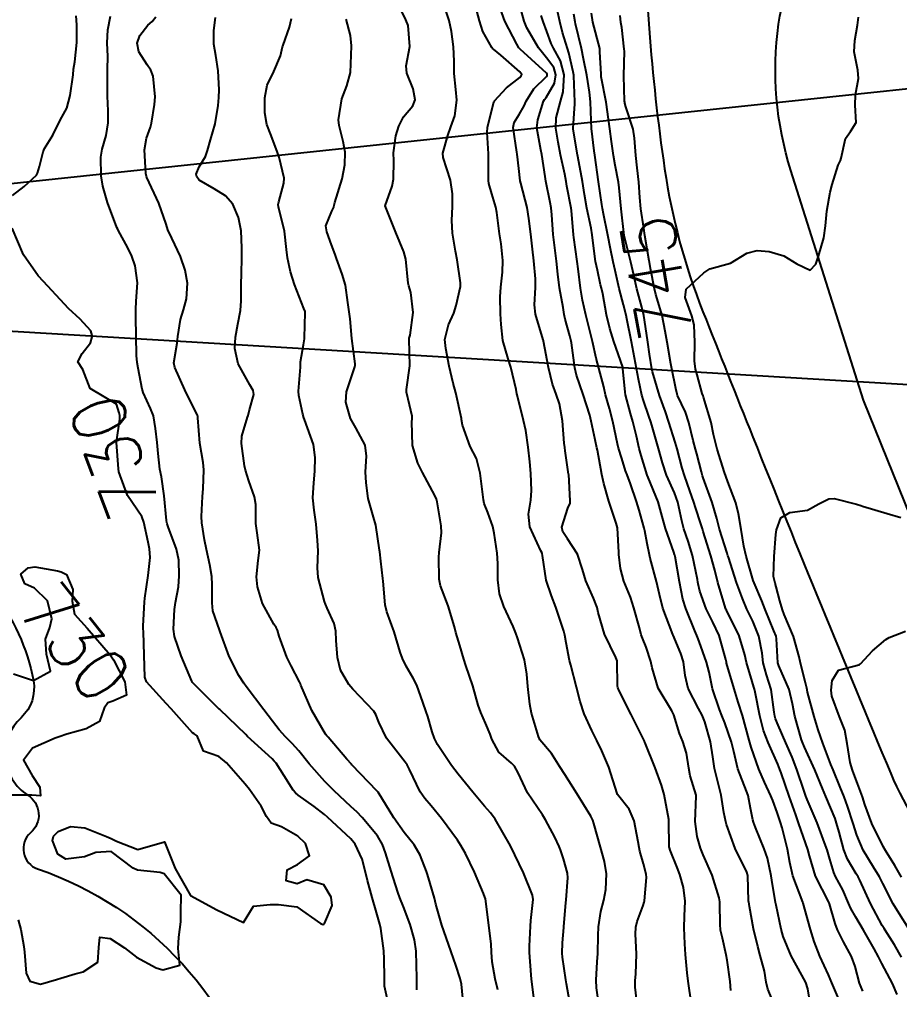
# Model space of a CAD drawing. Header units: metres. Extents: x 298520 to 308411, y 7433745 to 7450750.
# Drawn here: x 302844.6 to 302910.7, y 7441127.8 to 7441200.7 of the extents above; entities that cross this region are included whole.
import ezdxf
from ezdxf.enums import TextEntityAlignment as Align

# ---------------------------------------------------------------- set-up
doc = ezdxf.new("R2010")
doc.units = ezdxf.units.M
doc.header["$LTSCALE"] = 10
doc.linetypes.add('CONTINUO', pattern=[0])
for name, color, linetype in [('Cotas', 45, 'Continuous'), ('Curvas de Nivel 1m', 11, 'Continuous'), ('Curvas de Nivel 5m', 15, 'Continuous'), ('Hidrografia', 140, 'Continuous'), ('TEXTO', 45, 'Continuous'), ('Vias Primárias', 230, 'Continuous')]:
    doc.layers.add(name, color=color, linetype=linetype)
doc.styles.add('Style-STANDARD', font='STANDARD.shx')

msp = doc.modelspace()

# ---------------------------------------------------------------- linework, layer by layer
at = {"layer": 'Curvas de Nivel 1m', "flags": 128}
for points, elevation in [([(302888.168, 7441126.482), (302887.953, 7441127.908), (302887.938, 7441128.484), (302888.024, 7441129.864), (302888.065, 7441130.483), (302888.088, 7441131.821), (302888.104, 7441132.483), (302888.295, 7441133.637), (302888.508, 7441134.48), (302888.656, 7441135.293), (302888.705, 7441136.478), (302888.568, 7441137.403), (302888.276, 7441138.482), (302887.757, 7441140.26), (302887.681, 7441140.489), (302887.536, 7441140.792), (302886.49, 7441142.501), (302885.574, 7441143.934), (302885.215, 7441144.516), (302884.572, 7441145.505), (302883.711, 7441146.538), (302883.67, 7441146.606), (302883.605, 7441146.786), (302883.089, 7441148.545), (302882.959, 7441149.221), (302882.814, 7441150.548), (302882.741, 7441151.47), (302882.548, 7441152.551), (302882.038, 7441154.208), (302881.911, 7441154.558), (302881.7, 7441155.06), (302880.994, 7441156.571), (302880.674, 7441157.518), (302880.546, 7441158.578), (302880.55, 7441159.783), (302880.498, 7441160.573), (302880.279, 7441162.084), (302880.17, 7441162.576), (302879.803, 7441163.62), (302879.533, 7441164.307), (302879.467, 7441164.585), (302879.414, 7441164.991), (302879.234, 7441166.589), (302878.938, 7441167.678), (302878.467, 7441168.601), (302877.887, 7441170.185), (302877.827, 7441170.611), (302877.812, 7441170.693), (302877.383, 7441172.615), (302877.192, 7441173.345), (302876.894, 7441174.62), (302876.631, 7441175.945), (302876.579, 7441176.624), (302876.849, 7441177.746), (302877.245, 7441178.617), (302877.416, 7441179.191), (302877.733, 7441180.613), (302877.744, 7441180.884), (302877.491, 7441182.615), (302877.374, 7441183.282), (302877.149, 7441184.619), (302877.099, 7441185.588), (302877.138, 7441186.619), (302877.138, 7441187.574), (302876.993, 7441188.621), (302876.449, 7441190.306), (302876.41, 7441190.627), (302876.801, 7441191.968), (302877.022, 7441192.621), (302877.322, 7441193.458), (302877.472, 7441194.617), (302877.385, 7441195.417), (302877.262, 7441196.619), (302877.274, 7441197.558), (302877.223, 7441198.62), (302877.063, 7441199.793), (302876.883, 7441200.624), (302876.272, 7441202.55)], 737), ([(302895.093, 7441126.675), (302894.861, 7441128.405), (302894.784, 7441129.014), (302894.654, 7441130.408), (302894.613, 7441131.216), (302894.557, 7441132.409), (302894.58, 7441133.275), (302894.632, 7441134.402), (302894.509, 7441135.441), (302894.229, 7441136.409), (302894.017, 7441136.941), (302893.501, 7441138.236), (302893.446, 7441138.421), (302893.431, 7441138.494), (302893.41, 7441140.421), (302893.398, 7441140.557), (302893.057, 7441142.425), (302892.852, 7441143.139), (302892.362, 7441144.432), (302891.602, 7441146.368), (302891.578, 7441146.416), (302891.568, 7441146.441), (302890.919, 7441147.754), (302890.571, 7441148.456), (302889.65, 7441150.277), (302889.57, 7441150.471), (302889.547, 7441150.578), (302889.51, 7441152.472), (302889.421, 7441152.727), (302888.568, 7441154.481), (302888.098, 7441156.105), (302888.007, 7441156.487), (302887.73, 7441157.18), (302887.164, 7441158.496), (302886.918, 7441159.336), (302886.524, 7441160.502), (302885.784, 7441161.66), (302885.44, 7441162.166), (302885.354, 7441162.517), (302885.807, 7441163.957), (302885.984, 7441164.335), (302885.997, 7441164.508), (302885.875, 7441166.477), (302885.868, 7441166.51), (302885.845, 7441166.675), (302885.601, 7441168.255), (302885.572, 7441168.514), (302885.541, 7441168.842), (302885.397, 7441170.517), (302885.187, 7441171.802), (302884.945, 7441172.525), (302884.664, 7441173.273), (302884.364, 7441174.534), (302883.988, 7441176.514), (302883.983, 7441176.54), (302883.979, 7441176.556), (302883.964, 7441176.61), (302883.382, 7441178.546), (302883.313, 7441179.227), (302883.388, 7441180.546), (302883.385, 7441181.181), (302883.262, 7441182.548), (302883.156, 7441183.435), (302883.02, 7441184.55), (302882.885, 7441185.737), (302882.75, 7441186.553), (302882.269, 7441188.391), (302882.23, 7441188.559), (302882.117, 7441189.483), (302881.992, 7441190.561), (302881.969, 7441190.727), (302881.701, 7441192.565), (302881.776, 7441192.945), (302882.163, 7441193.537), (302882.527, 7441194.199), (302882.684, 7441194.555), (302883.256, 7441195.48), (302884.201, 7441196.412), (302884.254, 7441196.488), (302884.26, 7441196.539), (302884.248, 7441196.584), (302884.204, 7441196.642), (302883.09, 7441197.675), (302882.222, 7441198.456), (302882.13, 7441198.561), (302881.966, 7441198.822), (302881.087, 7441200.572), (302880.388, 7441202.462)], 739), ([(302886.008, 7441126.504), (302885.697, 7441128.189), (302885.648, 7441128.507), (302885.408, 7441130.206), (302885.389, 7441130.51), (302885.421, 7441131.277), (302885.508, 7441132.434), (302885.515, 7441132.509), (302885.668, 7441134.299), (302885.686, 7441134.508), (302885.822, 7441136.164), (302885.795, 7441136.507), (302885.494, 7441137.591), (302885.264, 7441138.277), (302885.168, 7441138.515), (302884.821, 7441139.213), (302884.14, 7441140.531), (302883.916, 7441140.913), (302883.542, 7441141.443), (302882.786, 7441142.548), (302882.067, 7441144.064), (302881.798, 7441144.558), (302881.585, 7441144.781), (302880.628, 7441145.61), (302880.108, 7441146.582), (302879.979, 7441146.957), (302879.615, 7441147.804), (302879.267, 7441148.594), (302879.075, 7441149.152), (302878.67, 7441150.6), (302878.15, 7441152.123), (302877.986, 7441152.607), (302877.683, 7441153.623), (302877.405, 7441154.613), (302877.291, 7441155.022), (302876.806, 7441156.619), (302876.25, 7441158.113), (302876.135, 7441158.626), (302876.112, 7441160.282), (302876.132, 7441160.626), (302876.306, 7441162.107), (302876.294, 7441162.625), (302876, 7441164.44), (302875.947, 7441164.629), (302875.817, 7441164.906), (302874.88, 7441166.644), (302874.539, 7441167.339), (302874.148, 7441168.656), (302874.099, 7441170.447), (302874.122, 7441170.657), (302874.115, 7441170.877), (302873.904, 7441171.723), (302873.692, 7441172.662), (302873.696, 7441172.881), (302873.933, 7441174.66), (302873.892, 7441176.661), (302873.899, 7441176.725), (302873.966, 7441176.952), (302874.189, 7441178.657), (302874.006, 7441180.178), (302873.856, 7441180.662), (302873.814, 7441180.863), (302873.642, 7441182.664), (302873.493, 7441183.211), (302872.884, 7441184.672), (302872.083, 7441186.68), (302872.604, 7441188.169), (302872.717, 7441188.674), (302872.738, 7441190.06), (302872.721, 7441190.674), (302872.884, 7441191.934), (302873.104, 7441192.67), (302873.458, 7441193.369), (302874.168, 7441194.193), (302874.35, 7441194.657), (302874.185, 7441195.463), (302873.702, 7441196.665), (302873.671, 7441197.203), (302873.945, 7441198.663), (302873.823, 7441200.241), (302873.648, 7441200.659), (302873.194, 7441201.597)], 736), ([(302891.055, 7441126.445), (302890.867, 7441127.937), (302890.87, 7441128.448), (302890.907, 7441128.93), (302890.958, 7441130.447), (302890.903, 7441131.923), (302890.907, 7441132.448), (302891.013, 7441132.873), (302891.458, 7441134.091), (302891.553, 7441134.348), (302891.572, 7441134.439), (302891.714, 7441136.204), (302891.684, 7441136.438), (302891.491, 7441137.213), (302891.229, 7441138.173), (302891.163, 7441138.445), (302891.094, 7441138.861), (302890.792, 7441140.451), (302890.412, 7441141.327), (302889.553, 7441142.432), (302889.528, 7441142.47), (302889.506, 7441142.518), (302888.878, 7441144.477), (302888.375, 7441145.702), (302887.992, 7441146.486), (302887.61, 7441147.247), (302887.031, 7441148.496), (302886.725, 7441149.41), (302886.45, 7441150.502), (302886.033, 7441152.143), (302885.947, 7441152.507), (302885.686, 7441153.843), (302885.579, 7441154.399), (302885.56, 7441154.512), (302885.509, 7441154.7), (302884.915, 7441156.522), (302884.578, 7441157.374), (302884.193, 7441158.533), (302883.915, 7441160.393), (302883.887, 7441160.538), (302883.849, 7441160.615), (302883.775, 7441160.74), (302882.962, 7441162.548), (302882.855, 7441163.497), (302883.033, 7441164.548), (302883.078, 7441165.293), (302883.029, 7441166.548), (302882.963, 7441167.438), (302882.83, 7441168.55), (302882.647, 7441169.787), (302882.487, 7441170.554), (302882, 7441172.471), (302881.98, 7441172.559), (302881.916, 7441172.863), (302881.523, 7441174.564), (302881.325, 7441175.183), (302880.919, 7441176.57), (302880.797, 7441177.75), (302880.763, 7441178.572), (302880.733, 7441179.842), (302880.775, 7441180.572), (302880.9, 7441181.695), (302880.933, 7441182.571), (302880.792, 7441183.826), (302880.675, 7441184.574), (302880.476, 7441186.177), (302880.395, 7441186.577), (302880.093, 7441187.591), (302879.867, 7441188.35), (302879.839, 7441188.584), (302879.84, 7441188.851), (302879.857, 7441190.584), (302879.756, 7441192.193), (302879.784, 7441192.586), (302880.169, 7441194.179), (302880.262, 7441194.489), (302880.311, 7441194.579), (302881.209, 7441195.548), (302882.199, 7441196.328), (302882.313, 7441196.448), (302882.344, 7441196.559), (302882.205, 7441196.751), (302880.776, 7441198.015), (302880.222, 7441198.462), (302880.157, 7441198.516), (302880.11, 7441198.582), (302879.434, 7441199.791), (302879.18, 7441200.596), (302878.775, 7441202.093)], 738), ([(302904.085, 7441126.293), (302903.851, 7441127.822), (302903.689, 7441128.297), (302903.391, 7441128.846), (302902.597, 7441130.308), (302901.996, 7441131.746), (302901.833, 7441132.316), (302901.46, 7441134.117), (302901.423, 7441134.321), (302901.136, 7441135.982), (302901.085, 7441136.326), (302900.801, 7441137.636), (302900.56, 7441138.334), (302899.921, 7441139.95), (302899.766, 7441140.347), (302899.714, 7441140.526), (302899.543, 7441141.398), (302899.349, 7441142.352), (302899.233, 7441142.677), (302898.593, 7441144.36), (302898.291, 7441145.664), (302898.118, 7441146.365), (302897.617, 7441147.806), (302897.383, 7441148.372), (302897.196, 7441148.808), (302896.667, 7441150.38), (302896.421, 7441151.627), (302896.235, 7441152.384), (302895.688, 7441153.924), (302895.555, 7441154.255), (302895.499, 7441154.393), (302895.363, 7441154.73), (302894.669, 7441156.406), (302894.447, 7441157.126), (302894.189, 7441158.413), (302893.871, 7441160.319), (302893.852, 7441160.419), (302893.834, 7441160.479), (302893.775, 7441160.64), (302893.147, 7441162.426), (302892.903, 7441163.327), (302892.59, 7441164.432), (302891.84, 7441166.249), (302891.768, 7441166.441), (302891.319, 7441167.91), (302891.18, 7441168.45), (302890.975, 7441169.354), (302890.687, 7441170.458), (302890.511, 7441171.073), (302890.154, 7441172.466), (302890.124, 7441172.676), (302889.954, 7441174.46), (302889.934, 7441174.56), (302889.259, 7441176.471), (302888.96, 7441177.462), (302888.723, 7441178.479), (302888.428, 7441180.062), (302888.336, 7441180.485), (302888.275, 7441180.746), (302888.027, 7441181.855), (302887.885, 7441182.491), (302887.858, 7441182.668), (302887.638, 7441184.494), (302887.557, 7441184.999), (302887.239, 7441186.498), (302887.061, 7441187.532), (302886.908, 7441188.502), (302886.632, 7441189.998), (302886.541, 7441190.506), (302886.215, 7441192.446), (302886.211, 7441192.509), (302886.325, 7441194.355), (302886.327, 7441194.508), (302886.259, 7441196.452), (302886.251, 7441196.51), (302886.205, 7441196.743), (302885.892, 7441198.187), (302885.792, 7441198.516), (302885.419, 7441199.707), (302885.201, 7441200.526), (302884.914, 7441201.88)], 742), ([(302872.324, 7441126.67), (302872.038, 7441128.012), (302872.036, 7441128.673), (302872.015, 7441130.063), (302871.974, 7441130.674), (302871.752, 7441132.354), (302871.68, 7441132.678), (302871.446, 7441133.551), (302871.113, 7441134.685), (302870.748, 7441135.964), (302870.585, 7441136.693), (302870.353, 7441137.558), (302869.832, 7441138.705), (302869.509, 7441139.109), (302867.756, 7441140.728), (302867.535, 7441140.919), (302866.757, 7441141.521), (302865.549, 7441142.387), (302865.341, 7441142.544), (302865.163, 7441142.756), (302864.504, 7441143.831), (302863.887, 7441144.775), (302863.751, 7441144.944), (302863.586, 7441145.101), (302861.752, 7441146.799), (302861.604, 7441146.941), (302859.655, 7441148.82), (302859.623, 7441148.848), (302858.966, 7441149.497), (302857.652, 7441150.791), (302857.602, 7441150.851), (302857.55, 7441150.955), (302856.763, 7441152.859), (302856.264, 7441154.295), (302856.175, 7441154.865), (302856.252, 7441156.33), (302856.332, 7441156.864), (302856.552, 7441158.044), (302856.617, 7441158.861), (302856.585, 7441160.037), (302856.418, 7441160.864), (302855.79, 7441162.552), (302855.699, 7441162.778), (302855.67, 7441162.872), (302855.644, 7441163.023), (302855.481, 7441164.875), (302855.268, 7441166.309), (302855.158, 7441166.88), (302855.023, 7441168.051), (302854.945, 7441168.884), (302854.824, 7441169.94), (302854.667, 7441170.888), (302854.458, 7441171.451), (302853.91, 7441172.643), (302853.847, 7441172.825), (302853.831, 7441172.891), (302853.521, 7441174.488), (302853.451, 7441174.897), (302853.413, 7441175.426), (302853.386, 7441176.899), (302853.359, 7441178.281), (302853.348, 7441178.9), (302853.384, 7441179.507), (302853.47, 7441180.898), (302853.294, 7441182.169), (302853.039, 7441182.905), (302852.715, 7441183.585), (302852.052, 7441184.807), (302851.99, 7441184.921), (302851.933, 7441185.043), (302851.212, 7441186.929), (302850.871, 7441188.157), (302850.754, 7441188.933), (302850.722, 7441190.336), (302850.818, 7441190.933), (302851.11, 7441191.964), (302851.277, 7441192.929), (302851.272, 7441193.819), (302851.217, 7441194.93), (302851.211, 7441195.907), (302851.233, 7441196.93), (302851.236, 7441197.907), (302851.197, 7441198.93), (302851.253, 7441199.914), (302851.45, 7441200.928)], 731), ([(302874.471, 7441127.74), (302874.452, 7441128.644), (302874.445, 7441129.597), (302874.405, 7441130.645), (302874.277, 7441131.502), (302873.956, 7441132.652), (302873.453, 7441133.978), (302873.186, 7441134.663), (302873.039, 7441135.092), (302872.534, 7441136.669), (302872.12, 7441138.05), (302871.888, 7441138.676), (302871.512, 7441139.315), (302870.368, 7441140.697), (302869.959, 7441141.126), (302869.541, 7441141.516), (302868.239, 7441142.723), (302867.563, 7441143.406), (302866.379, 7441144.742), (302865.593, 7441145.714), (302865.109, 7441146.268), (302864.605, 7441146.765), (302864.129, 7441147.293), (302863.615, 7441147.944), (302862.978, 7441148.786), (302861.649, 7441150.553), (302861.461, 7441150.802), (302861.089, 7441151.376), (302860.372, 7441152.813), (302859.7, 7441154.657), (302859.643, 7441154.821), (302859.134, 7441156.246), (302859.077, 7441156.83), (302859.094, 7441158.187), (302859.057, 7441158.83), (302858.903, 7441159.685), (302858.649, 7441160.837), (302858.506, 7441161.565), (302858.317, 7441162.842), (302858.294, 7441163.339), (302858.369, 7441164.842), (302858.407, 7441165.419), (302858.46, 7441166.841), (302858.406, 7441167.399), (302858.164, 7441168.845), (302858.007, 7441170.732), (302858.001, 7441170.848), (302857.981, 7441170.936), (302857.896, 7441171.112), (302857.035, 7441172.859), (302856.271, 7441174.525), (302856.21, 7441174.867), (302856.465, 7441176.355), (302856.518, 7441176.864), (302856.714, 7441178.124), (302856.933, 7441178.861), (302857.163, 7441179.691), (302857.229, 7441180.858), (302857.046, 7441181.836), (302856.696, 7441182.863), (302856.047, 7441184.258), (302855.766, 7441184.873), (302855.64, 7441185.293), (302855.08, 7441186.88), (302854.181, 7441188.811), (302854.148, 7441188.89), (302854.106, 7441189.119), (302853.997, 7441190.892), (302854.142, 7441191.771), (302854.449, 7441192.588), (302854.531, 7441192.886), (302854.747, 7441194.304), (302854.799, 7441194.884), (302854.66, 7441196.422), (302854.483, 7441196.887), (302854.207, 7441197.279), (302853.568, 7441198.252), (302853.456, 7441198.902), (302853.641, 7441199.49), (302854.243, 7441200.258), (302854.587, 7441200.547), (302854.855, 7441200.884)], 732), ([(302877.983, 7441126.604), (302877.821, 7441128.163), (302877.728, 7441128.607), (302877.398, 7441129.591), (302877.047, 7441130.614), (302876.852, 7441131.182), (302876.346, 7441132.621), (302875.884, 7441134.199), (302875.78, 7441134.627), (302875.474, 7441135.751), (302875.259, 7441136.412), (302875.181, 7441136.635), (302874.719, 7441137.865), (302874.256, 7441138.649), (302873.516, 7441139.563), (302872.743, 7441140.668), (302871.552, 7441142.61), (302871.521, 7441142.649), (302871.49, 7441142.681), (302869.582, 7441144.672), (302869.551, 7441144.71), (302869.213, 7441145.088), (302867.801, 7441146.728), (302867.708, 7441146.832), (302867.605, 7441146.962), (302866.566, 7441148.741), (302865.751, 7441150.65), (302865.716, 7441150.749), (302865.654, 7441150.892), (302865.016, 7441152.109), (302864.685, 7441152.765), (302864.13, 7441154.34), (302863.999, 7441154.776), (302863.9, 7441154.972), (302863.708, 7441155.244), (302862.859, 7441156.789), (302862.492, 7441158.036), (302862.412, 7441158.793), (302862.541, 7441160.013), (302862.648, 7441160.791), (302862.472, 7441162.107), (302862.375, 7441162.794), (302862.367, 7441164.235), (302862.258, 7441164.796), (302861.831, 7441166.013), (302861.581, 7441166.803), (302861.511, 7441167.139), (302861.293, 7441168.806), (302861.319, 7441169.358), (302861.748, 7441170.801), (302861.78, 7441170.915), (302861.898, 7441171.342), (302862.219, 7441172.488), (302862.167, 7441172.797), (302861.917, 7441173.233), (302861.05, 7441174.809), (302860.801, 7441175.961), (302860.847, 7441176.811), (302861.008, 7441177.774), (302861.215, 7441178.808), (302861.271, 7441179.53), (302861.255, 7441180.808), (302861.288, 7441181.54), (302861.321, 7441182.807), (302861.317, 7441183.53), (302861.257, 7441184.808), (302861.065, 7441185.813), (302860.65, 7441186.814), (302860.089, 7441187.444), (302859.23, 7441187.969), (302858.101, 7441188.615), (302857.923, 7441188.852), (302857.893, 7441189.065), (302858.114, 7441189.613), (302858.581, 7441190.389), (302858.736, 7441190.841), (302858.949, 7441191.645), (302859.304, 7441192.833), (302859.547, 7441194.21), (302859.593, 7441194.829), (302859.601, 7441195.409), (302859.536, 7441196.83), (302859.371, 7441197.989), (302859.21, 7441198.835), (302859.221, 7441199.853), (302859.329, 7441200.834)], 733), ([(302880.554, 7441127.752), (302880.35, 7441128.575), (302880.132, 7441129.849), (302880.069, 7441130.58), (302880.045, 7441131.206), (302879.886, 7441132.583), (302879.638, 7441134.409), (302879.611, 7441134.588), (302879.579, 7441134.703), (302879.467, 7441134.992), (302878.79, 7441136.597), (302878.11, 7441137.991), (302877.764, 7441138.607), (302877.509, 7441139.004), (302876.324, 7441140.622), (302875.542, 7441141.582), (302875.053, 7441142.142), (302874.714, 7441142.643), (302873.92, 7441144.313), (302873.736, 7441144.658), (302873.674, 7441144.749), (302873.585, 7441144.856), (302872.184, 7441146.674), (302871.615, 7441147.872), (302871.393, 7441148.456), (302871.241, 7441148.684), (302869.648, 7441150.359), (302869.354, 7441150.704), (302868.731, 7441151.782), (302868.495, 7441152.718), (302868.398, 7441154.014), (302868.368, 7441154.72), (302868.261, 7441155.274), (302867.72, 7441156.441), (302867.59, 7441156.731), (302867.522, 7441156.935), (302867.061, 7441158.737), (302867.011, 7441159.48), (302867.039, 7441160.737), (302867.007, 7441161.512), (302866.908, 7441162.739), (302866.749, 7441163.795), (302866.644, 7441164.742), (302866.715, 7441165.856), (302866.797, 7441166.74), (302866.825, 7441167.769), (302866.696, 7441168.742), (302866.024, 7441170.615), (302865.973, 7441170.749), (302865.896, 7441171.023), (302865.586, 7441172.432), (302865.571, 7441172.755), (302865.723, 7441174.546), (302865.723, 7441174.753), (302865.727, 7441174.962), (302865.955, 7441176.243), (302866.025, 7441176.687), (302866.027, 7441176.749), (302866.08, 7441178.651), (302866.066, 7441178.749), (302865.986, 7441178.964), (302865.267, 7441180.761), (302864.981, 7441181.724), (302864.749, 7441182.769), (302864.671, 7441183.402), (302864.518, 7441184.773), (302864.08, 7441186.604), (302864.057, 7441186.77), (302864.085, 7441186.989), (302864.47, 7441188.395), (302864.508, 7441188.766), (302864.127, 7441190.348), (302863.98, 7441190.772), (302863.467, 7441192.101), (302863.203, 7441192.784), (302863.047, 7441193.672), (302863.051, 7441194.787), (302863.216, 7441195.756), (302863.721, 7441196.777), (302864.215, 7441197.959), (302864.365, 7441198.625), (302864.41, 7441198.768), (302864.897, 7441200.109), (302865.044, 7441200.762)], 734), ([(302901.365, 7441126.555), (302900.848, 7441127.798), (302900.723, 7441128.33), (302900.575, 7441129.153), (302900.268, 7441130.337), (302900.079, 7441131), (302899.76, 7441132.345), (302899.458, 7441134.021), (302899.399, 7441134.351), (302899.391, 7441134.423), (302899.328, 7441136.352), (302899.256, 7441136.582), (302898.394, 7441138.361), (302897.728, 7441140.17), (302897.674, 7441140.369), (302897.54, 7441141.075), (302897.319, 7441142.372), (302897.244, 7441142.686), (302896.819, 7441144.378), (302896.7, 7441145.265), (302896.536, 7441146.381), (302896.101, 7441147.902), (302895.906, 7441148.387), (302895.631, 7441148.907), (302894.862, 7441150.402), (302894.631, 7441151.374), (302894.495, 7441152.408), (302894.298, 7441153.03), (302893.712, 7441154.42), (302893.694, 7441154.467), (302892.945, 7441156.428), (302892.694, 7441157.47), (302892.475, 7441158.433), (302892.002, 7441160.205), (302891.949, 7441160.438), (302891.781, 7441161.295), (302891.599, 7441162.251), (302891.554, 7441162.444), (302891.161, 7441163.804), (302890.96, 7441164.453), (302890.517, 7441165.775), (302890.256, 7441166.464), (302890.145, 7441166.764), (302889.855, 7441167.699), (302889.62, 7441168.472), (302889.544, 7441168.797), (302889.202, 7441170.477), (302888.939, 7441171.443), (302888.649, 7441172.483), (302888.505, 7441173.067), (302888.13, 7441174.487), (302887.944, 7441175.223), (302887.659, 7441176.493), (302887.568, 7441176.893), (302887.163, 7441178.498), (302886.901, 7441179.6), (302886.753, 7441180.503), (302886.593, 7441181.939), (302886.513, 7441182.505), (302886.248, 7441184.311), (302886.225, 7441184.508), (302886.08, 7441186.328), (302886.061, 7441186.51), (302885.738, 7441188.154), (302885.674, 7441188.516), (302885.577, 7441189.052), (302885.267, 7441190.523), (302885.074, 7441191.457), (302884.896, 7441192.529), (302884.921, 7441193.289), (302885.262, 7441194.524), (302885.465, 7441195.24), (302885.531, 7441196.52), (302885.27, 7441197.58), (302884.743, 7441198.532), (302884.565, 7441198.874), (302884.235, 7441199.784), (302883.944, 7441200.543), (302883.815, 7441200.979)], 741), ([(302906.16, 7441127.058), (302905.65, 7441128.276), (302905.392, 7441128.868), (302904.75, 7441130.287), (302904.325, 7441131.39), (302904.036, 7441132.294), (302903.491, 7441134.271), (302903.48, 7441134.3), (302903.463, 7441134.341), (302902.725, 7441136.308), (302902.484, 7441137.319), (302902.303, 7441138.312), (302901.911, 7441139.933), (302901.795, 7441140.317), (302901.54, 7441141.075), (302901.201, 7441141.976), (302901.062, 7441142.327), (302900.593, 7441143.364), (302900.166, 7441144.341), (302899.597, 7441145.987), (302899.488, 7441146.351), (302899.441, 7441146.515), (302898.923, 7441148.357), (302898.619, 7441149.379), (302898.315, 7441150.363), (302897.735, 7441152.307), (302897.722, 7441152.37), (302897.675, 7441152.581), (302897.183, 7441154.375), (302896.7, 7441155.388), (302896.192, 7441156.385), (302895.736, 7441157.724), (302895.604, 7441158.254), (302895.576, 7441158.393), (302895.54, 7441158.599), (302895.177, 7441160.399), (302894.861, 7441161.482), (302894.536, 7441162.409), (302894.378, 7441162.99), (302894.065, 7441164.416), (302893.823, 7441165.102), (302893.233, 7441166.426), (302892.91, 7441167.372), (302892.617, 7441168.432), (302892.123, 7441170.204), (302892.05, 7441170.438), (302891.897, 7441170.874), (302891.499, 7441172.036), (302891.38, 7441172.448), (302891.117, 7441173.644), (302890.971, 7441174.45), (302890.741, 7441175.662), (302890.585, 7441176.454), (302890.247, 7441178.191), (302890.187, 7441178.458), (302889.994, 7441179.229), (302889.678, 7441180.465), (302889.367, 7441181.811), (302889.213, 7441182.472), (302889.016, 7441183.448), (302888.825, 7441184.478), (302888.478, 7441186.083), (302888.406, 7441186.485), (302888.372, 7441186.772), (302888.103, 7441188.49), (302887.844, 7441190.493), (302887.797, 7441190.824), (302887.588, 7441192.496), (302887.555, 7441193.1), (302887.509, 7441194.497), (302887.445, 7441195.236), (302887.232, 7441196.5), (302886.999, 7441197.718), (302886.846, 7441198.504), (302886.392, 7441200.357), (302886.356, 7441200.509), (302886.252, 7441201.091)], 743), ([(302907.977, 7441127.644), (302907.724, 7441128.247), (302907.402, 7441129.494), (302907.114, 7441130.254), (302906.528, 7441131.367), (302906.083, 7441132.27), (302905.903, 7441132.739), (302905.462, 7441134.214), (302905.442, 7441134.28), (302905.414, 7441134.33), (302904.42, 7441136.291), (302903.963, 7441137.83), (302903.836, 7441138.297), (302903.517, 7441139.211), (302903.14, 7441140.304), (302902.942, 7441140.903), (302902.451, 7441142.311), (302901.83, 7441144.058), (302901.737, 7441144.318), (302901.579, 7441144.707), (302900.861, 7441146.331), (302900.521, 7441147.245), (302900.237, 7441148.341), (302899.879, 7441150.117), (302899.829, 7441150.347), (302899.794, 7441150.487), (302899.659, 7441150.927), (302899.241, 7441152.354), (302899.112, 7441152.923), (302898.693, 7441154.36), (302897.722, 7441156.292), (302897.682, 7441156.37), (302897.654, 7441156.441), (302897.084, 7441158.377), (302896.848, 7441159.287), (302896.546, 7441160.382), (302895.983, 7441162.196), (302895.922, 7441162.389), (302895.797, 7441162.771), (302895.41, 7441163.997), (302895.282, 7441164.398), (302894.977, 7441165.251), (302894.571, 7441166.409), (302894.409, 7441166.972), (302894.014, 7441168.418), (302893.87, 7441168.906), (302893.409, 7441170.425), (302893.144, 7441171.184), (302892.707, 7441172.432), (302892.172, 7441174.196), (302892.119, 7441174.438), (302891.949, 7441175.542), (302891.823, 7441176.441), (302891.801, 7441176.605), (302891.521, 7441178.445), (302891.376, 7441179.063), (302890.989, 7441180.45), (302890.683, 7441181.797), (302890.543, 7441182.455), (302890.053, 7441184.46), (302889.807, 7441186.464), (302889.67, 7441188.038), (302889.609, 7441188.467), (302889.373, 7441189.728), (302889.246, 7441190.473), (302889.096, 7441191.518), (302888.96, 7441192.478), (302888.866, 7441193.186), (302888.684, 7441194.482), (302888.321, 7441196.369), (302888.308, 7441196.488), (302888.303, 7441196.588), (302888.221, 7441198.267), (302888.207, 7441198.49), (302888.207, 7441198.506), (302887.691, 7441200.496), (302887.58, 7441201.17)], 744), ([(302910.888, 7441130.208), (302910.343, 7441131.137), (302909.66, 7441132.227), (302909.569, 7441132.363), (302909.436, 7441132.583), (302908.55, 7441134.239), (302907.747, 7441135.979), (302907.613, 7441136.249), (302907.485, 7441136.461), (302906.813, 7441137.577), (302906.555, 7441138.264), (302906.194, 7441139.599), (302906.002, 7441140.273), (302905.886, 7441140.624), (302905.545, 7441141.463), (302905.198, 7441142.284), (302904.954, 7441142.891), (302904.367, 7441144.292), (302903.598, 7441145.999), (302903.464, 7441146.301), (302903.371, 7441146.536), (302902.863, 7441148.308), (302902.701, 7441149.245), (302902.432, 7441150.312), (302901.671, 7441152.113), (302901.605, 7441152.254), (302901.591, 7441152.321), (302901.5, 7441154.132), (302901.464, 7441154.323), (302901.296, 7441154.729), (302900.63, 7441156.336), (302900.382, 7441156.992), (302899.8, 7441158.349), (302899.745, 7441158.507), (302899.217, 7441160.356), (302899.035, 7441161.103), (302898.824, 7441162.36), (302898.636, 7441163.53), (302898.43, 7441164.364), (302897.836, 7441165.941), (302897.673, 7441166.372), (302897.587, 7441166.631), (302897.032, 7441168.378), (302896.759, 7441169.502), (302896.572, 7441170.383), (302896.008, 7441172.293), (302895.977, 7441172.389), (302895.915, 7441172.585), (302895.518, 7441173.985), (302895.409, 7441174.398), (302895.32, 7441175.022), (302895.344, 7441176.399), (302895.307, 7441177.731), (302895.119, 7441178.403), (302894.629, 7441179.786), (302894.704, 7441180.41), (302896.026, 7441181.65), (302896.479, 7441181.935), (302898.033, 7441182.37), (302899.267, 7441183.131), (302900.043, 7441183.321), (302900.945, 7441183.24), (302902.039, 7441182.93), (302903.01, 7441182.31), (302904.028, 7441181.844), (302904.432, 7441182.294), (302904.651, 7441182.903), (302905.053, 7441184.285), (302905.177, 7441185.173), (302905.27, 7441186.282), (302905.523, 7441187.705), (302905.674, 7441188.276), (302906.117, 7441189.725), (302906.289, 7441190.1), (302906.359, 7441190.268), (302906.67, 7441191.739), (302907.06, 7441192.261), (302907.477, 7441192.94), (302907.409, 7441194.258), (302907.42, 7441195.022), (302907.65, 7441196.256), (302907.597, 7441196.869), (302907.318, 7441198.259), (302907.373, 7441199.117), (302907.582, 7441200.257), (302907.652, 7441200.856)], 746), ([(302911.434, 7441132.334), (302910.708, 7441133.474), (302910.266, 7441134.218), (302909.476, 7441135.744), (302909.216, 7441136.233), (302908.768, 7441136.959), (302908.003, 7441138.245), (302907.52, 7441139.38), (302907.246, 7441140.254), (302906.828, 7441141.543), (302906.567, 7441142.265), (302906.284, 7441142.993), (302905.748, 7441144.277), (302905.579, 7441144.689), (302904.979, 7441146.286), (302904.623, 7441147.295), (302904.311, 7441148.29), (302903.814, 7441150.134), (302903.788, 7441150.298), (302903.772, 7441150.416), (302903.658, 7441150.827), (302903.293, 7441152.304), (302903.198, 7441152.784), (302902.767, 7441154.309), (302902.076, 7441155.958), (302901.927, 7441156.318), (302901.73, 7441157.001), (302901.464, 7441158.048), (302901.381, 7441158.325), (302901.269, 7441158.808), (302901.309, 7441160.327), (302901.45, 7441161.986), (302901.488, 7441162.325), (302901.802, 7441163.238), (302902.491, 7441163.628), (302903.808, 7441163.812), (302904.663, 7441164.287), (302905.428, 7441164.667), (302905.819, 7441164.68), (302907.489, 7441164.253), (302907.812, 7441164.156), (302907.948, 7441164.113), (302909.806, 7441163.564), (302910.832, 7441163.243)], 747), ([(302910.883, 7441136.209), (302910.376, 7441137.101), (302909.683, 7441138.227), (302909.507, 7441138.532), (302908.655, 7441140.239), (302908.12, 7441141.672), (302907.94, 7441142.246), (302907.563, 7441143.267), (302907.295, 7441143.979), (302907.189, 7441144.256), (302907.013, 7441144.827), (302906.804, 7441146.262), (302906.616, 7441147.268), (302906.217, 7441148.264), (302905.646, 7441149.829), (302905.607, 7441150.271), (302905.66, 7441151.009), (302906.146, 7441151.787), (302907.672, 7441152.17), (302907.731, 7441152.191), (302907.799, 7441152.249), (302908.698, 7441153.225), (302909.691, 7441154.076), (302909.952, 7441154.226), (302911.189, 7441154.719)], 748)]:
    msp.add_lwpolyline(points, dxfattribs=dict(at, elevation=elevation))
at = {"layer": 'Curvas de Nivel 5m', "flags": 128}
for points, elevation in [([(302898.053, 7441127.687), (302898.01, 7441128.364), (302897.789, 7441129.984), (302897.714, 7441130.367), (302897.426, 7441131.636), (302897.284, 7441132.225), (302897.27, 7441132.372), (302897.267, 7441132.54), (302897.223, 7441134.372), (302897.181, 7441134.657), (302896.656, 7441136.378), (302895.977, 7441137.906), (302895.768, 7441138.387), (302895.516, 7441139.271), (302895.388, 7441140.392), (302895.463, 7441142.302), (302895.456, 7441142.391), (302895.01, 7441143.841), (302894.894, 7441144.4), (302894.727, 7441145.54), (302894.446, 7441146.407), (302894.208, 7441147.01), (302893.778, 7441148.418), (302893.627, 7441148.721), (302892.589, 7441150.431), (302892.154, 7441151.949), (302892.052, 7441152.436), (302891.683, 7441153.495), (302891.419, 7441154.173), (302891.329, 7441154.445), (302891.184, 7441154.965), (302890.778, 7441156.454), (302890.525, 7441157.252), (302890.011, 7441158.466), (302889.757, 7441159.414), (302889.642, 7441160.471), (302889.631, 7441160.615), (302889.53, 7441162.473), (302889.446, 7441162.824), (302888.882, 7441164.479), (302888.512, 7441165.804), (302888.363, 7441166.485), (302888.037, 7441168.312), (302888.001, 7441168.489), (302887.872, 7441169.087), (302887.566, 7441170.493), (302887.459, 7441170.933), (302886.974, 7441172.499), (302886.471, 7441173.961), (302886.331, 7441174.506), (302886.081, 7441176.389), (302886.057, 7441176.509), (302885.967, 7441176.905), (302885.619, 7441178.156), (302885.545, 7441178.517), (302885.462, 7441179.047), (302885.188, 7441180.522), (302885.054, 7441181.555), (302884.949, 7441182.526), (302884.846, 7441183.333), (302884.716, 7441184.53), (302884.604, 7441186.003), (302884.551, 7441186.533), (302884.483, 7441186.93), (302884.164, 7441188.539), (302884.108, 7441188.878), (302883.863, 7441190.543), (302883.788, 7441190.892), (302883.488, 7441192.547), (302883.567, 7441193.138), (302883.979, 7441194.542), (302884.046, 7441194.67), (302884.177, 7441194.827), (302884.816, 7441195.908), (302884.896, 7441196.53), (302884.746, 7441197.07), (302884.216, 7441197.802), (302883.596, 7441198.546), (302882.725, 7441200.068), (302882.532, 7441200.557), (302882.258, 7441201.556)], 740), ([(302844.087, 7441187.448), (302844.954, 7441188.141), (302845.881, 7441188.992), (302845.971, 7441189.125), (302846.112, 7441189.628), (302846.377, 7441190.739), (302846.489, 7441190.986), (302847.125, 7441191.999), (302847.583, 7441192.976), (302847.796, 7441193.334), (302848.163, 7441194.013), (302848.412, 7441194.966), (302848.632, 7441196.528), (302848.677, 7441196.963), (302848.758, 7441197.511), (302848.926, 7441198.959), (302848.906, 7441200.297), (302848.868, 7441200.961)], 730), ([(302910.555, 7441127.392), (302910.2, 7441128.218), (302909.406, 7441129.737), (302909.146, 7441130.233), (302908.827, 7441130.828), (302908.02, 7441132.244), (302907.442, 7441133.206), (302907.066, 7441133.872), (302906.9, 7441134.258), (302906.481, 7441135.273), (302905.929, 7441136.273), (302905.789, 7441136.578), (302905.496, 7441137.566), (302905.289, 7441138.282), (302905.182, 7441138.609), (302904.549, 7441140.29), (302903.799, 7441142.049), (302903.695, 7441142.299), (302903.557, 7441142.692), (302903.028, 7441144.305), (302902.67, 7441145.226), (302902.201, 7441146.314), (302901.616, 7441147.644), (302901.42, 7441148.122), (302901.363, 7441148.324), (302901.321, 7441148.632), (302901.09, 7441150.328), (302900.747, 7441151.417), (302900.496, 7441152.338), (302900.402, 7441153.062), (302900.15, 7441154.343), (302899.709, 7441155.451), (302899.268, 7441156.355), (302898.93, 7441157.159), (302898.492, 7441158.363), (302897.872, 7441160.268), (302897.841, 7441160.369), (302897.775, 7441160.582), (302897.215, 7441162.376), (302896.997, 7441163.182), (302896.663, 7441164.381), (302895.989, 7441166.241), (302895.933, 7441166.389), (302895.846, 7441166.696), (302895.507, 7441168.043), (302895.414, 7441168.397), (302895.238, 7441169.034), (302894.899, 7441170.405), (302894.653, 7441171.161), (302894.057, 7441172.418), (302894.018, 7441172.522), (302893.918, 7441172.944), (302893.623, 7441174.423), (302893.549, 7441174.814), (302893.265, 7441176.427), (302893.13, 7441177.27), (302892.889, 7441178.431), (302892.424, 7441180.019), (302892.314, 7441180.437), (302892.028, 7441181.969), (302891.945, 7441182.441), (302891.928, 7441182.547), (302891.604, 7441184.444), (302891.511, 7441184.995), (302891.289, 7441186.448), (302891.226, 7441187.314), (302891.156, 7441188.449), (302891.026, 7441189.539), (302890.924, 7441190.452), (302890.827, 7441191.769), (302890.724, 7441192.454), (302890.17, 7441194.126), (302890.102, 7441194.39), (302890.087, 7441194.461), (302890.078, 7441194.558), (302890.024, 7441196.463), (302890.056, 7441198.297), (302890.053, 7441198.463), (302889.86, 7441200.087), (302889.79, 7441200.467), (302889.732, 7441200.987)], 745), ([(302883.334, 7441126.57), (302883.088, 7441128.543), (302883.056, 7441128.875), (302882.941, 7441130.545), (302882.936, 7441131.027), (302882.998, 7441132.544), (302883.035, 7441132.948), (302883.197, 7441134.543), (302883.153, 7441134.857), (302882.474, 7441136.55), (302881.503, 7441138.56), (302880.346, 7441140.578), (302880, 7441141.045), (302879.543, 7441141.565), (302878.671, 7441142.599), (302877.573, 7441143.951), (302877.074, 7441144.615), (302876.024, 7441146.201), (302875.792, 7441146.628), (302875.608, 7441147.152), (302875.285, 7441148.3), (302875.174, 7441148.637), (302874.906, 7441149.368), (302874.458, 7441150.648), (302874.194, 7441151.187), (302873.667, 7441152.089), (302873.381, 7441152.663), (302873.223, 7441153.121), (302872.75, 7441154.67), (302872.221, 7441156.172), (302872.097, 7441156.676), (302871.94, 7441158.478), (302871.922, 7441158.678), (302871.762, 7441159.976), (302871.682, 7441160.681), (302871.666, 7441160.789), (302871.379, 7441162.684), (302871.197, 7441163.288), (302870.81, 7441164.69), (302870.657, 7441165.865), (302870.597, 7441166.692), (302870.683, 7441167.863), (302870.574, 7441168.693), (302869.882, 7441169.983), (302869.48, 7441170.706), (302869.118, 7441171.925), (302869.178, 7441172.711), (302869.808, 7441174.578), (302869.839, 7441174.701), (302869.831, 7441174.805), (302869.591, 7441176.706), (302869.448, 7441178.179), (302869.384, 7441178.709), (302869.282, 7441179.423), (302869.094, 7441180.714), (302868.856, 7441181.552), (302868.425, 7441182.724), (302868.321, 7441183.011), (302868.043, 7441183.759), (302867.7, 7441184.734), (302867.621, 7441185.173), (302868.076, 7441186.281), (302868.218, 7441186.591), (302868.248, 7441186.728), (302868.295, 7441186.937), (302868.857, 7441188.719), (302869.064, 7441189.771), (302869.076, 7441190.716), (302868.931, 7441191.508), (302868.623, 7441192.723), (302868.586, 7441193.152), (302868.831, 7441194.72), (302869.21, 7441195.692), (302869.472, 7441196.711), (302869.523, 7441198.018), (302869.55, 7441198.71), (302869.471, 7441199.475), (302869.152, 7441200.717)], 735), ([(302844.506, 7441133.004), (302844.715, 7441132.29), (302844.928, 7441130.997), (302844.981, 7441130.569), (302845.107, 7441128.994), (302845.384, 7441128.403), (302846.2, 7441128.163), (302847.386, 7441128.515), (302847.723, 7441128.63), (302848.799, 7441128.949), (302849.395, 7441129.109), (302850.496, 7441129.829), (302850.58, 7441130.928), (302850.647, 7441131.701), (302851.42, 7441131.594), (302852.504, 7441130.909), (302853.403, 7441130.206), (302854.879, 7441129.389), (302855.388, 7441129.239), (302856.661, 7441129.59), (302856.527, 7441130.859), (302856.577, 7441131.703), (302856.732, 7441132.857), (302856.743, 7441133.557), (302856.764, 7441134.857), (302855.479, 7441136.468), (302855.168, 7441136.563), (302853.481, 7441136.731), (302853.156, 7441136.903), (302851.495, 7441138.154), (302850.346, 7441138.08), (302849.491, 7441137.746), (302848.098, 7441137.57), (302847.493, 7441137.941), (302847.094, 7441138.974), (302847.172, 7441139.309), (302847.513, 7441139.643), (302848.452, 7441140.023), (302849.518, 7441139.936), (302851.148, 7441139.284), (302851.506, 7441139.122), (302851.895, 7441138.916), (302853.497, 7441138.299), (302855.503, 7441138.87), (302856.316, 7441136.862), (302857.463, 7441134.85), (302859.447, 7441133.77), (302861.433, 7441132.8), (302862.195, 7441134.049), (302863.454, 7441134.164), (302864.069, 7441134.156), (302865.451, 7441133.982), (302867.231, 7441132.732), (302867.432, 7441132.656), (302867.486, 7441132.676), (302867.525, 7441132.729), (302868.095, 7441134.082), (302868.04, 7441134.724), (302867.472, 7441135.651), (302866.211, 7441136.007), (302865.472, 7441135.703), (302864.642, 7441135.93), (302864.717, 7441136.761), (302865.487, 7441137.174), (302866.403, 7441137.832), (302866.106, 7441138.744), (302865.511, 7441139.297), (302864.295, 7441139.994), (302863.525, 7441140.279), (302863.175, 7441140.784), (302862.769, 7441141.559), (302861.902, 7441142.797), (302861.559, 7441143.214), (302860.172, 7441144.814), (302859.587, 7441145.277), (302858.431, 7441145.677), (302857.97, 7441146.844), (302857.742, 7441146.985), (302857.605, 7441147.077), (302856.008, 7441148.866), (302855.629, 7441149.268), (302854.16, 7441150.892), (302854.016, 7441151.254), (302853.968, 7441152.896), (302853.929, 7441154.667), (302853.911, 7441154.897), (302853.905, 7441155.097), (302853.991, 7441156.896), (302854.022, 7441157.191), (302854.271, 7441158.892), (302854.418, 7441160.235), (302854.378, 7441160.891), (302854.273, 7441161.387), (302853.952, 7441162.898), (302853.799, 7441163.334), (302852.734, 7441164.911), (302852.074, 7441166.684), (302852.037, 7441166.918), (302851.896, 7441168.886), (302851.903, 7441168.92), (302852.16, 7441170.646), (302852.14, 7441170.918), (302852.1, 7441171.122), (302851.902, 7441171.781), (302849.913, 7441172.94), (302849.368, 7441174.389), (302849.003, 7441174.954), (302849.31, 7441175.582), (302849.955, 7441176.384), (302850.064, 7441176.837), (302850.064, 7441176.939), (302849.966, 7441177.295), (302849.174, 7441178.151), (302848.299, 7441178.965), (302847.988, 7441179.295), (302846.422, 7441180.986), (302846.017, 7441181.431), (302844.91, 7441183.001), (302844.053, 7441185.01)], 730), ([(302844.158, 7441151.513), (302845.653, 7441150.992), (302846.928, 7441151.71), (302846.651, 7441152.98), (302846.565, 7441154.106), (302846.891, 7441154.978), (302847.041, 7441155.645), (302846.721, 7441156.98), (302845.732, 7441157.946), (302845.013, 7441158.278), (302844.714, 7441159.005), (302845.264, 7441159.481), (302845.751, 7441159.533), (302847.469, 7441159.251), (302847.746, 7441159.173), (302848.152, 7441158.964), (302848.607, 7441157.832), (302848.578, 7441156.957), (302848.738, 7441155.98), (302849.703, 7441154.94), (302851.422, 7441152.923), (302851.669, 7441152.564), (302852.514, 7441150.911), (302852.638, 7441149.91), (302851.631, 7441149.444), (302851.24, 7441149.313), (302850.973, 7441148.927), (302850.613, 7441147.93), (302849.607, 7441147.357), (302848.168, 7441146.962), (302847.601, 7441146.766), (302847.283, 7441146.657), (302845.592, 7441145.925), (302844.916, 7441145), (302845.566, 7441143.867), (302846.131, 7441142.984), (302846.19, 7441142.34), (302845.547, 7441142.37), (302844.932, 7441142.384), (302843.547, 7441142.382)], 730)]:
    msp.add_lwpolyline(points, dxfattribs=dict(at, elevation=elevation))
at = {"layer": 'Hidrografia', "elevation": 714.2}
msp.add_lwpolyline([(302772.757, 7441330.775, 0.094308), (302782.682, 7441311.429, -0.030405), (302808.106, 7441274.366, -0.087071), (302837.462, 7441197.943, -0.083785), (302838.063, 7441174.696, 0.204318), (302842.627, 7441157.665, -0.120089), (302845.653, 7441150.992, -0.259066), (302844.729, 7441148.206, 0.492011), (302845.239, 7441142.377, -0.500527), (302845.447, 7441139.555, 0.577088), (302845.975, 7441136.843, -0.254578), (302862.949, 7441118.275, -0.008333), (302869.973, 7441087.626, -0.04711), (302872.659, 7441064.271, 0.153858), (302888.485, 7441017.404), (302895.894, 7441015.978, 0.052672), (302904.016, 7441015.288, -0.299555), (302906.316, 7441013.841, -0.056727), (302909.457, 7441004.16, 0.133793), (302914.38, 7440994.379, -0.080591), (302923.506, 7440980.191, -0.18982), (302923.916, 7440968.652, 0.029065), (302919.96, 7440954.97)], format="xyb", dxfattribs=at)
at = {"layer": 'TEXTO', "linetype": 'CONTINUO'}
for points in [[(302813.438, 7441185.128, 0), (303006.539, 7441205.605, 0)], [(302805.355, 7441179.569, 0), (303017.406, 7441166.935, 0)]]:
    msp.add_polyline3d(points, dxfattribs=at)
at = {"layer": 'Vias Primárias', "elevation": 739.359}
msp.add_lwpolyline([(302882.271, 7441249.478), (302883.079, 7441248.119, -0.045625), (302885.928, 7441242.152, -0.049563), (302889.327, 7441229.122, -0.021718), (302890.765, 7441216.423, 0.000627), (302891.925, 7441200.004, 0.018776), (302893.083, 7441189.452, 0.057636), (302895.96, 7441178.723, 0.000768), (302899.71, 7441169.299, 0.004323), (302910.074, 7441144.007, 0.085211), (302914.689, 7441136.767, 0.211239), (302928.069, 7441130.842, 0.194865), (302943.832, 7441137.218, 0.013374), (302957.24, 7441150.915, 0.027172), (302958.244, 7441151.988), (302974.433, 7441168.61), (303001.804, 7441196.32)], format="xyb", dxfattribs=at)
at = {"layer": 'Vias Primárias'}
msp.add_lwpolyline([(302906.337, 7441208.222), (302926.912, 7441219.177), (302941.919, 7441226.617, -0.169244), (302947.941, 7441227.373, -0.218195), (302956.373, 7441221.095), (302967.811, 7441193.089, -0.090446), (302969.81, 7441183.584, -0.16284), (302966.78, 7441173.643), (302953.374, 7441159.127), (302937.225, 7441142.681, -0.19934), (302929.943, 7441139.593, -0.316249), (302917.741, 7441148.033), (302908.036, 7441172.075), (302902.575, 7441189.328, -0.111459), (302901.642, 7441200.339, -0.202596)], format="xyb", close=True, dxfattribs=at)

# ---------------------------------------------------------------- texts
at = {"layer": 'Cotas', "style": 'Style-STANDARD'}
for s, rotation, p in [('745', 99.92521, (302892.451, 7441181.265, 745)), ('730', 110.68265, (302851.726, 7441167.81, 730)), ('730', 308.4354, (302848.791, 7441153.872, 730))]:
    msp.add_text(s, height=4, rotation=rotation, dxfattribs=at).set_placement(p, align=Align.MIDDLE_CENTER)

doc.saveas('drawing.dxf')
